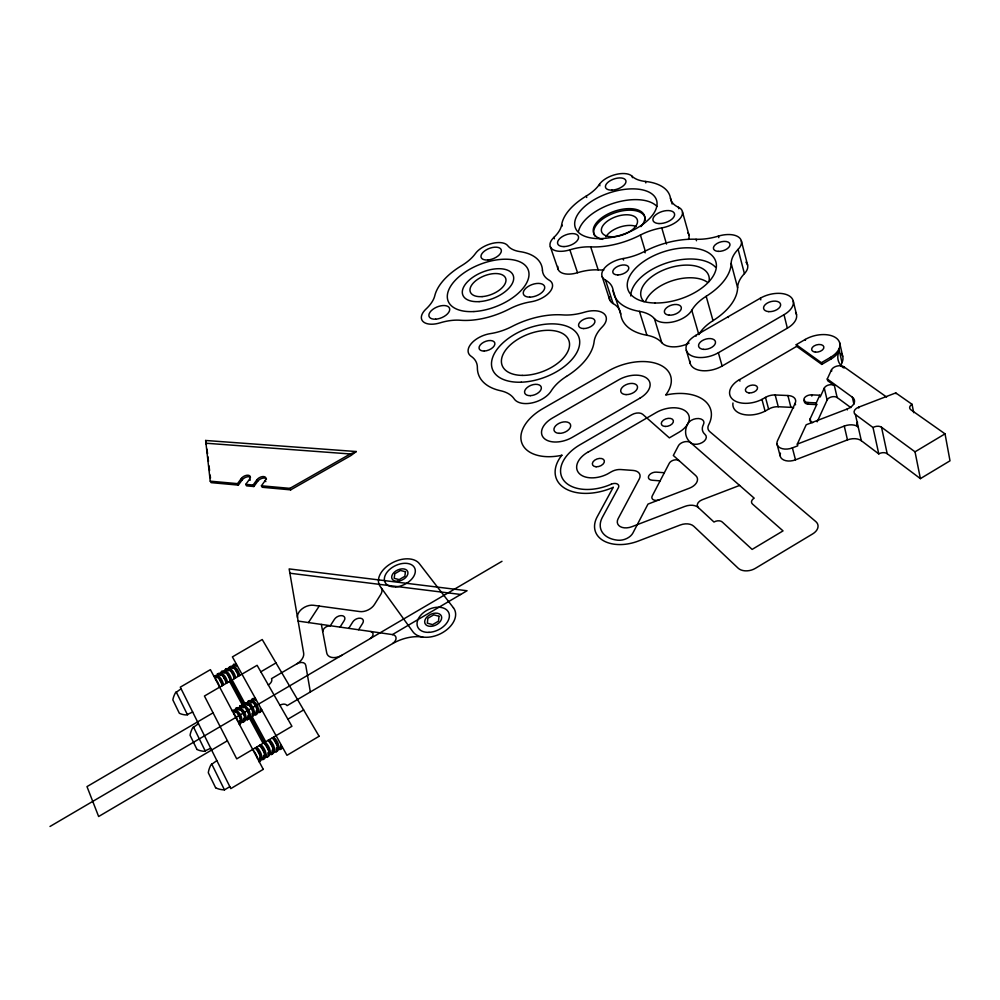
<?xml version="1.0" encoding="UTF-8"?>
<svg xmlns="http://www.w3.org/2000/svg" width="1000" height="1000" viewBox="0 0 1000 1000"><rect width="100%" height="100%" fill="white"/><g stroke="black" fill="none" stroke-linecap="round" stroke-linejoin="round"><path stroke-width="1.5" d="M259.312 761.9L260.75 760.638L260.55 757.65A51.638 34.25 -34.2 0 0 258.5 752.688M254 714.55L254.713 714.825A2.4 1.575 -31.7 0 0 255.4 714.987L257.5 713.612L257.362 710.662M245.675 719.438L246.388 719.725A2.413 1.575 -32 0 0 247.062 719.887L249.163 718.512L249.05 715.55M241.5 721.888L242.213 722.175A2.413 1.575 -32.1 0 0 242.887 722.337L245 720.962L244.887 717.987A49.662 32.038 -33.4 0 0 239.887 709.013M282.262 746.838L281.9 748.475L280.038 749.525A2.475 1.663 -32 0 1 279.275 749.35L278.512 749.062M275.55 742.625A51.45 34.225 -33.6 0 1 277.688 747.525L277.887 750.487L276.375 751.8M267.987 740.425A49.175 32.688 -33.6 0 1 271.325 745.113A51.5 34.237 -33.7 0 1 273.412 750.05L273.562 753.188L271.488 754.587A2.475 1.663 -32.3 0 1 270.712 754.412M230.588 681.425L230.037 678.475A46.363 29.137 -32.6 0 0 227.188 673.312L225.012 671.338M259.488 745.438A49.275 32.7 -33.9 0 1 262.8 750.15A51.588 34.25 -34 0 1 264.862 755.113L264.988 758.25L262.838 759.663A2.487 1.663 -32.6 0 1 262.137 759.488L261.388 759.188M231.575 680.888L231.038 677.938A47.35 29.762 -32.6 0 0 228.938 673.787L226.275 670.913L224.387 671.2M278.038 749.712L277.425 744.963M273.762 752.237L273.15 747.475A49.8 33.112 -33.6 0 0 271.887 744.775A35.863 23.875 -33.2 0 0 268.375 740.188M269.475 754.775L268.888 750A49.65 32.975 -33.8 0 0 265.837 744.513L263.488 742.262M265.188 757.312L264.613 752.525A49.9 33.125 -33.9 0 0 263.363 749.812A35.925 23.887 -33.5 0 0 259.887 745.2M260.9 759.85L260.338 755.062A49.95 33.125 -34.1 0 0 259.1 752.337A35.962 23.9 -33.7 0 0 255.637 747.712M257.7 712.725L257.162 708.225A47.987 31.037 -32.9 0 0 254.213 703.012L250.5 700.387L248.562 701.012M253.538 715.163L253.012 710.65A48.038 31.05 -33 0 0 250.075 705.438L247.8 703.35M251.775 700.487L251.912 699.712M249.375 717.613L248.863 713.088A48.075 31.05 -33.2 0 0 245.95 707.862L243.225 705.6M245.2 720.062L244.7 715.537A48.113 31.062 -33.3 0 0 241.8 710.288L239.1 708.025M247.65 702.913L247.787 702.138M243.525 705.3L243.663 704.55M241.038 722.513L240.55 717.975A48.163 31.062 -33.4 0 0 237.662 712.712L235.4 710.625M239.387 707.75L239.537 706.963M235.263 710.163L235.4 709.388A1.538 0.988 -32 0 1 235.963 708.275M232.913 666.237L233.062 665.5A1.487 0.938 -31 0 1 233.6 664.45M228.9 668.575L229.037 667.837M224.887 670.913L225.025 670.175M220.863 673.263L221 672.513M216.838 675.6L216.988 674.862A1.5 0.938 -31.5 0 1 217.537 673.8M817.175 421.838L817.588 420.962M817.987 420.075L827.113 400.025A5.763 3.5 -13.2 0 1 831.625 396.9A5.763 3.5 -13.2 0 1 837.15 397.537L850.837 407.612M732.95 403.025A22.387 13.525 -15.3 0 0 742.588 414.263A22.387 13.525 -15.3 0 0 765.088 411.15L761.963 399.438L765.487 397.388A11.4 6.913 -14.8 0 1 775.175 394.963L787.9 395.525A11.475 6.95 -14.5 0 1 795.15 403.3L777.487 440.75A11.775 7.35 -14.2 0 0 780.413 448.013A11.775 7.35 -14.2 0 0 792.387 447.887L797.738 445.825L797.3 444.113L806.2 424.775L847.138 409.025A11.787 7.163 -12.9 0 0 852.362 397.225L827.275 378.988L831.45 369.913A7.138 4.237 -13.3 0 1 837.025 366.075A7.138 4.237 -13.3 0 1 843.875 366.788L886.587 397.025M816.275 402.875L819.8 395.225L811.538 394.862A6.025 3.65 -13.8 0 0 804.137 398.438A6.025 3.65 -13.8 0 0 808 402.5L808.413 404.212L816.7 404.6L816.275 402.875L808 402.5M811.1 422.55L810.163 418.8L816.7 404.6M837.15 397.537L834.375 385.575A5.8 3.487 -13.4 0 0 828.825 384.95A5.8 3.487 -13.4 0 0 824.287 388.088L820.212 396.938L819.8 395.225M243.65 704.275L231.275 681.462L229.562 681.375L204.438 696.038L236.725 758.863L263.075 743.325L263.913 741.637L250.787 717.438M231.275 681.462L232.1 679.9L257.113 665.312L291.925 726.287L265.725 741.75L252.25 716.963M613.212 487.35L597.188 516.825A35.45 22.988 -18.8 0 0 603.188 540.562A35.45 22.988 -18.8 0 0 638.237 541.075L680.2 525.025A12.15 8.012 -17.1 0 1 693.775 526.25L738.138 568.175A12.675 8.575 -14.9 0 0 755.425 568.312L812.663 533.913A12.713 8.425 -13.2 0 0 815.8 521.575L709.788 431.65A12.625 7.738 -16.1 0 1 708.65 424.862A45.038 27.4 -17.5 0 0 665.662 395.062A43.375 25.562 -18.5 0 0 659.05 364.487A43.375 25.562 -18.5 0 0 608.413 370.938L542.812 408.663A43.412 26.012 -20.3 0 0 522.062 443.6A43.412 26.012 -20.3 0 0 561.95 455.25M216.85 760.588L210.9 764.925A29.162 19.4 -33.5 0 0 208.3 772.738L215.6 787.725M198.475 723.662L192.625 727.925A28.312 18.312 -32.9 0 0 190.075 735.288L196.95 749.412M181.1 688.787L175.4 692.887A27.513 17.312 -32.4 0 0 172.85 699.912L179.35 713.263A27.513 17.312 -32.4 0 0 186.262 714.963L192.675 712.038M358.625 629.738L362.663 623.288A6.037 3.9 -27.5 0 0 360.487 618.225A6.037 3.9 -27.5 0 0 352.8 621.912L348.75 628.325M340.075 627.087L344.15 620.688A6 3.837 -27.9 0 0 342.062 615.662A6 3.837 -27.9 0 0 334.425 619.325L330.337 625.7L298.137 621.087M308.45 622.562L319.225 606.05M259.275 761.825L259.662 760.312A14.575 9.738 -33.2 0 0 259.562 758.95L259.35 757.85M239.438 724.4L239.825 722.962A14.15 9.188 -32.6 0 0 239.75 721.675L239.55 720.638M261.425 485.788L265.238 480.513A5.312 3 -27.4 0 0 263.675 476.562A5.312 3 -27.4 0 0 256.913 479.787L253.1 485.037L245.763 484.375L249.6 479.137A5.275 2.963 -27.6 0 0 248.1 475.225A5.275 2.963 -27.6 0 0 241.375 478.425L237.537 483.638L210.25 481.175L205.65 440.475L356.275 451.538L351.012 455.5L290.675 489.862L262.213 487.275L261.425 485.788L289.9 488.363L350.288 453.975L356.275 451.538M245.763 484.375L246.562 485.863L253.888 486.525L257.7 481.275A5.3 3 -27.4 0 1 262.413 478.237A5.3 3 -27.4 0 1 266.488 479.075M210.25 481.175L211.05 482.638L238.337 485.112L242.162 479.9A5.275 2.963 -27.6 0 1 250.475 477.262M272.062 754.3L272.162 750.188M280.625 749.237L280.7 745.138M263.5 759.375L263.625 755.312M266.425 756.95A2.487 1.663 -32.5 0 0 267.125 757.15L268.175 755.913L267.887 752.712M251.312 717.412L252.262 716.263L252.037 713.3M256.05 714.688L256.175 710.788M243.538 722.038L243.713 718.188M258.163 712.1L258.875 712.387A2.4 1.575 -31.5 0 0 259.562 712.537L260.587 711.375L260.325 708.35M247.613 719.675L247.862 715.675M920.4 478.625L950 460.812L945.037 433.85L910.875 409.787A6.2 3.775 -11 0 1 912.05 404.3L895.775 392.912L858.587 407.212A7.3 4.462 -12.4 0 0 855.4 414.5L861.312 440.7L878.775 453.9A6.1 3.85 -11.4 0 1 887.188 453.7L920.4 478.625L915.025 451.825L881.525 427.25A6.175 3.825 -11.8 0 0 873.012 427.512L855.4 414.5M915.025 451.825L945.037 433.85M215.613 787.763A29.162 19.4 -33.5 0 0 223.038 789.788L224.462 789.862L229.85 786.675M260.975 759.438L262.15 757.825L261 753.462A52.438 34.775 -34.1 0 0 260.15 751.712A35.95 23.887 -33.6 0 0 256.675 747.087M265.262 756.9L266.438 755.288L265.262 750.938A52.387 34.762 -34 0 0 264.413 749.2A35.925 23.887 -33.5 0 0 260.925 744.587M269.538 754.362L270.712 752.75L269.538 748.425A50.2 33.35 -33.8 0 0 266.913 743.925L264.575 741.675M273.825 751.838L274.988 750.225L273.8 745.9A52.287 34.75 -33.7 0 0 272.938 744.163A35.85 23.875 -33.2 0 0 269.425 739.575M278.1 749.3L279.262 747.7L278.062 743.375A52.237 34.75 -33.5 0 0 277.188 741.65A35.825 23.875 -33 0 0 273.663 737.062M267.8 756.875L269.325 755.562L269.113 752.588A51.55 34.237 -33.9 0 0 267.025 747.65A46.175 30.675 -33.7 0 0 263.412 742.613M241.1 722.125L242.262 720.575L241.2 716.462A51.212 33.025 -33.5 0 0 239.475 713.238L236.7 710.175L234.6 710.562M245.275 719.675L246.425 718.125L245.35 714.025A51.163 33.013 -33.4 0 0 243.612 710.812L240.837 707.75L238.888 708.037M249.438 717.225L250.588 715.688L249.5 711.587A51.112 33.013 -33.2 0 0 247.763 708.375L244.963 705.325L242.838 705.725M253.6 714.775L254.75 713.238L253.65 709.15A51.075 33 -33.1 0 0 251.9 705.95C250.837 701.688 240.338 701.712 247.7 705.312M257.762 712.337L258.913 710.8L257.8 706.712A51.025 33 -32.9 0 0 256.038 703.525L253.225 700.487L251.112 700.875M239.475 724.475L240.875 723.263L240.725 720.438M251.9 717.175L253.388 715.913L253.2 713.1M260.225 712.275L261.812 709.912M330.363 625.725L392.425 634.587L467.062 590.737L289.15 568.913L303.675 653.238A11.7 7.525 -29.7 0 1 296.825 663.838L271.525 678.637A5.913 3.812 -30.8 0 1 268.312 684.95M196.962 749.438A28.312 18.312 -32.9 0 0 204.112 751.287L210.725 748.275M227.425 740.75L98.637 816.513L86.988 786.612L213.075 712.837M287.887 719.2L303.625 709.925M796.263 344.675L821.388 362.7L830.525 357.35A22.513 13.125 -13.9 0 0 835.95 337.85A22.513 13.125 -13.9 0 0 805.238 339.45L796.263 344.675L796.675 346.362L821.787 364.4L830.925 359.05A22.487 13.137 -13.9 0 0 839.325 350.712A35.725 20.925 -12.6 0 0 843.175 367.688M232.138 710.638L233.837 710.025L235.812 711.388A49.713 32.05 -33.5 0 1 240.613 720.487M236.075 708.337L237.812 707.575L239.95 708.962M240.312 705.85L241.95 705.15L244.075 706.538A49.612 32.038 -33.2 0 1 248.938 715.588M252.575 698.675L255.087 698.188A8.688 5.625 -31.6 0 1 255.5 698.45M50 826.475L501.987 561.3M260.812 671.8L275.988 662.938M689.9 360.975A21.575 12.562 -16.5 0 0 700.55 370.487A21.575 12.562 -16.5 0 0 722.125 366.037L787.35 328.175A21.625 12.3 -15.1 0 0 795.575 312.262M587.8 452.325L656.137 412.587A22.513 13.688 -17.5 0 1 686.137 411.587A22.513 13.688 -17.5 0 1 678.8 432.362L669.35 437.875L642.75 414.338A8.312 5.012 -18.4 0 0 631.763 414.738L580.013 444.762A39.513 24.475 -19.5 0 0 563.888 480.6A39.513 24.475 -19.5 0 0 611.325 484.175M213.812 676.075L215.463 675.475L217.35 676.75A47.125 29.562 -32.9 0 1 220.175 680.875M217.65 673.85L219.338 673.112L221.388 674.412A47.088 29.55 -32.8 0 1 224.225 678.525M221.675 671.513L223.363 670.775L225.413 672.062A47.05 29.55 -32.7 0 1 228.263 676.162A43.463 27.325 -32.6 0 1 230.275 681.413M225.688 669.175L227.375 668.438L229.425 669.725M229.8 666.775L231.388 666.1L233.45 667.387A46.962 29.537 -32.4 0 1 236.325 671.462M233.812 664.438L235.963 663.925A7.025 4.425 -31.2 0 1 236.45 664.2M216.337 675.888L218.225 675.588L220.875 678.475A49.438 31.012 -32.9 0 1 221.75 679.963A33.938 21.337 -32.5 0 1 223.475 684.938M220.362 673.55L222.262 673.25L224.913 676.125A49.387 31.012 -32.8 0 1 225.8 677.6A33.913 21.337 -32.4 0 1 227.525 682.575M228.412 668.863L230.3 668.562L232.975 671.425A49.312 31 -32.6 0 1 233.863 672.9A33.85 21.325 -32.1 0 1 235.625 677.85M232.425 666.525L234.312 666.225L237 669.087A49.262 30.987 -32.4 0 1 237.9 670.55A33.825 21.325 -32 0 1 239.675 675.487M796.675 346.362L739.55 379.663L739.95 381.125M765.1 411.175L768.612 409.125A11.338 6.925 -14.7 0 1 778.25 406.737L790.913 407.337A11.4 6.975 -14.3 0 1 793.7 407.762M718.363 352.738L784.013 314.713A21.762 12.25 -15.2 0 0 789.812 296.262A21.762 12.25 -15.2 0 0 760.375 298.163L695.875 335.35A21.7 12.5 -16.6 0 0 689.237 354.375A21.7 12.5 -16.6 0 0 718.363 352.738L722.125 366.037M797.3 444.113L844.262 426.075A12.038 7.475 -12.6 0 1 858.175 426.812A7.262 4.475 -12.2 0 1 857.537 422.25M780.438 453.137A11.7 7.362 -14 0 0 783.85 460.05A11.7 7.362 -14 0 0 795.487 459.825L847.475 439.9A11.963 7.5 -12.4 0 1 861.312 440.7M739.613 485.425L702.15 499.787A7.25 4.7 -16.5 0 0 698.312 507.55A12.038 7.837 -16.9 0 0 684.862 506.413L631.85 526.725A11.812 7.662 -18.8 0 1 620.188 526.587A11.812 7.662 -18.8 0 1 618.112 518.725L639.3 478.95A11.5 7.25 -18.7 0 0 633.075 470.438L620.775 469.538A11.45 7.188 -19 0 0 611.1 471.912L607.45 474.025A22.613 14 -19.5 0 1 579 473.25A22.613 14 -19.5 0 1 587.712 452.25M233.713 664.5L236.975 666.188M229.7 666.838L232.95 668.525M248.45 701.087L251.838 702.9M240.2 705.925L243.575 707.738M225.812 669.137L228.925 670.863M221.788 671.475L224.9 673.213M217.763 673.812L220.875 675.562M252.7 698.637L255.963 700.475M236.2 708.3L239.438 710.163M213.85 676.137L215.463 676.7A15.275 9.6 -32.1 0 1 216.112 677.2L216.838 677.9M232.175 710.7L233.85 711.3A15.725 10.163 -32.5 0 1 234.525 711.838L235.3 712.588M205.4 751.338L193.363 726.712M263.913 741.637L265.688 741.75M664.35 472.725L656.363 472.137A6.037 3.812 -17.9 0 0 648.787 475.788A6.037 3.812 -17.9 0 0 652.1 480.238L660.113 480.85M205.662 443.2L350.288 453.975M289.887 573.225L460.712 594.462M249.9 717.013L250.55 717.275M274.237 751.587L274.975 751.9A2.475 1.663 -32.1 0 0 275.688 752.075L276.737 750.85L276.45 747.738M269.95 754.125L270.7 754.425M265.675 756.663L266.413 756.963M233.062 666.663L235.25 668.612A45.675 28.737 -32.4 0 1 236.9 671.125A33.837 21.325 -32.1 0 1 238.688 676.062M229.037 669L231.225 670.95A45.712 28.737 -32.5 0 1 232.875 673.475A33.862 21.325 -32.2 0 1 234.638 678.425M221 673.688L223.175 675.65A45.788 28.75 -32.7 0 1 224.8 678.188A33.913 21.337 -32.4 0 1 226.525 683.15M216.975 676.025L219.137 678M834.375 385.575L827.675 380.7L827.275 378.988M251.363 700.85L252.338 701.7A49.525 32.025 -33 0 1 257.262 710.713M247.237 703.275L248.212 704.112M698.312 507.55L713.988 522.038A6.125 4.037 -16 0 1 722.25 522L752.125 549.412L783.037 530.887L752.475 504.025A6.138 3.987 -14.8 0 1 754.188 498.15L690.763 442.8A7.138 4.425 -17.1 0 0 684.188 441.875A7.138 4.425 -17.1 0 0 678.363 445.85L673.337 455.487L695.788 475.637A11.787 7.5 -17 0 1 689.463 488.175L647.987 504.1L632.938 532.962A11.875 7.763 -19 0 1 617.875 540.212A29.537 19.163 -18.8 0 1 602.388 517.3L618.362 487.762A5.75 3.638 -19.1 0 0 617.238 483.963A5.75 3.638 -19.1 0 0 611.337 484.188M232.1 679.9L244.775 703.225M229.562 681.375L242.475 705.25M249.363 717.975L263.05 743.288M237.537 483.638L238.337 485.112M241.375 478.425L242.162 479.9M253.1 485.037L253.888 486.525M249.6 479.137L250.188 480.25M256.913 479.787L257.7 481.275M265.238 480.513L265.825 481.637M289.9 488.363L290.675 489.862M176.125 691.737L187.587 715.013M211.6 763.75L224.462 789.862M550.337 246.725L558.138 269.413M678.838 208.738L678.425 207.262A38.737 19.613 -17.1 0 1 670.462 198.15A56.812 28.938 -18.8 0 0 645.375 181.438A37.138 18.225 -17.9 0 1 632.05 176.213A18.487 9.175 -18.8 0 0 615.75 174.5A18.487 9.175 -18.8 0 0 599.438 184.338A36.2 17.788 -19.7 0 1 586.25 196.075A56.812 28.938 -18.8 0 0 561.688 224.65A36.95 18.725 -20.5 0 1 553.95 237.35L554.438 238.775M553.95 237.35A18.938 9.762 -19.7 0 0 552.15 249.05A18.938 9.762 -19.7 0 0 569.862 249.838L577.537 272.712A38.462 20.812 -19.5 0 1 598.2 269.9A56.25 29.262 -18.6 0 0 603.862 269.988M561.688 224.65L562.163 226.075M602.15 276.588L609.738 299.95M569.862 249.838A38.862 20.587 -19.6 0 1 590.7 246.887L598.2 269.9M738.1 249.35A41.988 22.688 -15.5 0 0 731.162 263.363A61.062 33.112 -17.6 0 1 706.175 296.3A42.875 24.125 -16.2 0 0 691.787 310.262L698.825 334.588A42.387 24.337 -15.9 0 1 713.012 320.65A60.412 33.438 -17.4 0 0 737.613 287.675A41.525 22.9 -15.2 0 1 744.425 273.625L738.1 249.35A20.375 10.862 -16.6 0 0 738.375 236.938A20.375 10.862 -16.6 0 0 718.375 236.125A39.675 20.6 -16.9 0 1 696.062 239.25A61.062 33.112 -17.6 0 0 644.725 251.35A38.763 20.188 -18.5 0 1 623.125 258.538A19.825 10.613 -18.7 0 0 604.338 268.325A19.825 10.613 -18.7 0 0 605.525 280.15L613.1 303.55A39.388 21.862 -19.5 0 1 620.712 314.088A60.412 33.438 -17.4 0 0 646.925 335.262A41.137 23.7 -18.6 0 1 661.812 342.713A20.65 11.762 -17.3 0 0 689.062 343.1M605.525 280.15A39.812 21.65 -19.6 0 1 613.125 290.538L620.712 314.088M586.25 196.075L586.712 197.5M599.438 184.338L599.888 185.763M623.125 258.538L623.587 260.012M613.125 290.538A61.062 33.112 -17.6 0 0 639.438 311.363L646.925 335.262M639.438 311.363A41.588 23.487 -18.7 0 1 654.412 318.637L661.812 342.713M644.725 251.35L645.175 252.825M590.7 246.887A56.812 28.938 -18.8 0 0 640.413 235.025L645.275 251.125M686.312 350.337L690.225 363.5M632.05 176.213L632.475 177.65M678.425 207.262A19.412 10 -17.8 0 1 680.225 218.325A19.412 10 -17.8 0 1 661.775 227.887L666.5 244.062M645.375 181.438L645.8 182.887M695.875 335.35L696.112 336.175M670.462 198.15L672.138 204.013M682.463 211.887L689.062 235.387M706.175 296.3L713.012 320.65M696.062 239.25L696.488 240.75M728.213 316.7L728.438 317.538M776.963 443.888L780.138 455.775M718.375 236.125L718.787 237.638M731.162 263.363L737.613 287.675M765.487 397.388L768.612 409.125M775.175 394.963L778.25 406.737M792.387 447.887L795.487 459.825M741.325 240.787L747.588 265.012M760.375 298.163L760.8 299.837M787.9 395.525L790.913 407.337M795.15 403.3L795.525 404.787M784.013 314.713L787.35 328.175M811.538 394.862L811.825 396.05M793.25 301.087L796.5 314.538M805.238 339.45L805.45 340.3M824.287 388.088L827.113 400.025M821.388 362.7L821.787 364.4M830.525 357.35L830.925 359.05M831.45 369.913L831.725 371.1M844.262 426.075L847.475 439.9M847.138 409.025L847.337 409.888M843.875 366.788L844.137 367.975M838.938 349L842.013 362.6A35.525 21 -12.4 0 0 840.788 366.262M852.362 397.225L853.913 404.137M839.638 342.738L842.7 356.325M858.587 407.212L858.763 407.987M873.012 427.512L878.775 453.9M881.525 427.25L887.188 453.7M895.775 392.912L895.925 393.688M912.05 404.3L913.713 412.688M205.65 440.475L206.45 444.637M321.35 624.4L326.737 652.975A11.762 7.662 -28.5 0 0 341.788 655.288M310.35 691.963L305.75 665.263A7.113 4.612 -29.8 0 0 296.825 663.838M207 449.2L207.55 453.762M207.925 456.8L208.475 461.362M209.025 465.913L209.575 470.475M210.138 475.037L210.5 478.075M237.825 721.175A43.137 27.825 -33.4 0 0 236.25 717.237A43.125 27.812 -33.4 0 0 233.912 713.787M248.15 704.163A49.575 32.025 -33.1 0 1 253.1 713.15M277.425 744.963A49.763 33.112 -33.5 0 0 276.15 742.262A35.838 23.875 -33.1 0 0 272.625 737.675M257.575 758.4A44.45 29.488 -34 0 0 255.888 754.237A44.438 29.475 -34 0 0 253.412 750.562M255.238 747.938A49.325 32.7 -34.1 0 1 258.538 752.675M272.225 737.913A49.138 32.688 -33.5 0 1 275.575 742.6M222.475 685.512A33.95 21.35 -32.6 0 0 220.763 680.537A45.825 28.763 -32.9 0 0 219.137 678M219.188 686.038A41.9 26.3 -32.9 0 0 217.712 682.312A41.9 26.3 -32.9 0 0 215.487 679.05M220.225 680.85A46.363 29.1 -32.9 0 1 222.087 685.738M224.262 678.5A46.325 29.1 -32.8 0 1 226.15 683.375M234.25 678.65A46.25 29.087 -32.5 0 0 232.338 673.787A47.013 29.537 -32.5 0 0 229.462 669.7M236.375 671.438A46.212 29.075 -32.4 0 1 238.3 676.287M221.1 672.475A1.487 0.938 -31.4 0 1 221.562 671.462M225.125 670.138A1.487 0.938 -31.3 0 1 225.575 669.125M229.137 667.8A1.487 0.938 -31.2 0 1 229.587 666.787M239.638 706.925A1.538 0.988 -31.8 0 1 240.087 705.863M243.762 704.513A1.538 0.988 -31.7 0 1 244.213 703.438M247.887 702.087A1.538 0.988 -31.6 0 1 248.337 701.025M252.013 699.675A1.538 0.988 -31.4 0 1 252.463 698.612M251.238 717.438A2.413 1.575 -31.8 0 1 250.562 717.262M381.5 588.35A11.425 7.275 -26.7 0 1 380.662 594.6L374.45 604.513A11.487 7.35 -27 0 1 359.75 611.562L313.387 605.262A11.4 7.175 -28.5 0 0 302.238 608.725A11.4 7.175 -28.5 0 0 297.512 617.5M392.425 634.587A7.35 4.85 -27 0 1 396.05 638.387A7.35 4.85 -27 0 1 391.938 643.975L287.1 705.638A6.05 3.987 -31 0 0 279.913 705.263M322.738 631.5A5.787 3.713 -28.4 0 1 330.188 625.712M370.863 631.538A5.875 3.837 -27.5 0 1 370.412 638.462M392.788 643.475A37.45 25.238 -27 0 1 422.713 637.038M613.2 487.337A45.163 27.975 -19.5 0 1 564.637 488.175A45.163 27.975 -19.5 0 1 561.825 455.225M659.2 499.8A5.888 3.775 -17.9 0 1 653.363 499.762A5.888 3.775 -17.9 0 1 652.25 495.938L669.25 463.325A5.8 3.638 -17.3 0 1 674 460.062A5.8 3.638 -17.3 0 1 679.325 460.863M577.537 272.712A18.738 9.875 -19.6 0 1 557.825 266.425M640.413 235.025A39.712 21.037 -17.9 0 1 661.775 227.887M687.725 232.65A19.212 10.113 -17.7 0 1 688.413 239.4M605.925 236.75A18.738 9.75 -18.6 0 1 636.337 226.513M594.812 235.975A26.837 13.825 -18.7 0 1 616.312 212.325A26.837 13.825 -18.7 0 1 645.263 220.312M578.513 231.3A42.688 21.962 -18.7 0 1 613.688 203.212A42.688 21.962 -18.7 0 1 656.95 206.438M602.75 239.387A26.85 13.812 -18.7 0 1 598.325 220.712A26.85 13.812 -18.7 0 1 633.6 208.925A26.85 13.812 -18.7 0 1 640.888 226.637M613.1 303.55A19.613 10.713 -18.5 0 1 609.412 296.7M691.787 310.262A20.888 11.65 -17.5 0 1 673.375 321.838A20.888 11.65 -17.5 0 1 654.412 318.637M745.925 262.175A20.162 10.975 -16.4 0 1 744.425 273.625M645.625 301.163A35.225 19.5 -17.4 0 1 673.312 280.4A35.225 19.5 -17.4 0 1 707.5 282.288M630.725 295.938A45.862 25.113 -17.5 0 1 665.837 263.25A45.862 25.113 -17.5 0 1 715.487 267.188M643.975 301.663A35.438 19.4 -17.5 0 1 669.475 267.85A35.438 19.4 -17.5 0 1 709.025 281.562M761.938 399.412A22.513 13.475 -15.4 0 1 732.663 399.35A22.513 13.475 -15.4 0 1 739.463 379.6M841.213 353.462A22.375 13.188 -13.8 0 1 842.013 362.6M812.625 422.663A5.875 3.613 -13.6 0 1 810.163 418.8M808.413 404.212A6.025 3.65 -13.8 0 1 804.562 400.138M439.025 616.263L438.488 621.163L432.612 624.625L427.312 623.162L427.887 618.275L433.738 614.837L439.025 616.263M405.462 571.737L404.837 576.312L399.175 579.612L394.162 578.312L394.812 573.737L400.45 570.462L405.462 571.737M263.275 769.35L230.8 788.6L180.287 687.163L210.4 669.65L263.25 769.325M319.113 736.263L286.962 755.312L232.4 656.9L262.225 639.525L319.1 736.25M639.75 398.275L572.337 437.325A21.7 13 -20.3 0 1 544.038 438.288A21.7 13 -20.3 0 1 552.463 418.025L618.65 379.862A21.688 12.775 -18.5 0 1 647.275 378.625A21.688 12.775 -18.5 0 1 639.75 398.275M453.438 607.788L419.35 563.638A22.75 14.463 -25.7 0 0 391.125 563.45A22.75 14.463 -25.7 0 0 380.2 586.45L412.837 631.675A23.675 15.65 -25.5 0 0 442.713 632.55A23.675 15.65 -25.5 0 0 453.438 607.788M429.012 632.35A17.087 11.3 -25.5 0 0 448.837 612.9A17.087 11.3 -25.5 0 0 421.775 614.138A17.087 11.3 -25.5 0 0 429.012 632.35M430.95 626.35A9 5.95 -25.5 0 0 441.413 616.125A9 5.95 -25.5 0 0 427.188 616.737A9 5.95 -25.5 0 0 430.95 626.35M397.55 581.237A8.65 5.5 -25.7 0 0 407.725 571.575A8.65 5.5 -25.7 0 0 394.175 572.312A8.65 5.5 -25.7 0 0 397.55 581.237M395.588 586.875A16.425 10.438 -25.7 0 0 414.862 568.462A16.425 10.438 -25.7 0 0 389.087 569.95A16.425 10.438 -25.7 0 0 395.588 586.875M687.85 423.612A35.675 21.888 -16.1 0 0 690.763 442.8A8.637 5.337 -16.7 0 0 702.375 442.475A8.637 5.337 -16.7 0 0 705.037 434.438A18.388 11.275 -16.1 0 1 703.425 424.55A8.55 5.225 -16.8 0 0 698.562 418.537A8.55 5.225 -16.8 0 0 687.85 423.612M596.1 466.775A6.262 3.875 -19.5 0 0 604.35 460.788A6.262 3.875 -19.5 0 0 594.65 460.2A6.262 3.875 -19.5 0 0 596.1 466.775M665.25 426.463A6.25 3.8 -17.5 0 0 673.337 420.562A6.25 3.8 -17.5 0 0 663.475 420.112A6.25 3.8 -17.5 0 0 665.25 426.463M559.05 433.338A8.725 5.225 -20.3 0 0 570.625 425.05A8.725 5.225 -20.3 0 0 557.25 424.4A8.725 5.225 -20.3 0 0 559.05 433.338M626.062 394.6A8.713 5.138 -18.5 0 0 637.425 386.438A8.713 5.138 -18.5 0 0 623.825 385.975A8.713 5.138 -18.5 0 0 626.062 394.6M566.525 376.388A61.1 34.337 -20.6 0 0 594.1 341.725A41.825 23.65 -18.4 0 1 602.275 326.887A20.337 11.287 -19.4 0 0 603.85 313.575A20.337 11.287 -19.4 0 0 584.65 312.162A39.6 21.375 -19.5 0 1 562.788 314.913A61.1 34.337 -20.6 0 0 512 326.5A38.837 20.875 -21.3 0 1 490.412 333.612A19.875 10.975 -21.6 0 0 471.262 343.6A19.875 10.975 -21.6 0 0 471.15 356.312A40.012 22.338 -22.8 0 1 477.375 367.663A61.1 34.337 -20.6 0 0 500.538 390.725A41.762 24.288 -22.3 0 1 514.212 398.938A20.9 12.088 -20.8 0 0 532.175 402.887A20.9 12.088 -20.8 0 0 551.175 390.975A42.8 25.125 -19.5 0 1 566.525 376.388M522.212 375.4A35.625 20.025 -20.6 0 0 569.288 341.925A35.625 20.025 -20.6 0 0 514.913 341.225A35.625 20.025 -20.6 0 0 522.212 375.4M530.35 395.662A8.775 5.075 -20.8 0 0 541.175 386.9A8.775 5.075 -20.8 0 0 527.337 387.4A8.775 5.075 -20.8 0 0 530.35 395.662M484.338 351.037A8.35 4.612 -21.6 0 0 494.762 342.825A8.35 4.612 -21.6 0 0 481.775 343.475A8.35 4.612 -21.6 0 0 484.338 351.037M583.65 328.562A8.537 4.737 -19.4 0 0 594.888 320.688A8.537 4.737 -19.4 0 0 581.737 320.538A8.537 4.737 -19.4 0 0 583.65 328.562M521.225 382.2A46.125 25.925 -20.6 0 0 578.9 337.2A46.125 25.925 -20.6 0 0 506.65 339.725A46.125 25.925 -20.6 0 0 521.225 382.2M542.438 270.2A56.925 29.9 -21.4 0 0 520.025 251.625A37.125 18.85 -20.2 0 1 507.738 245.675A18.512 9.475 -21.2 0 0 492.225 243.4A18.512 9.475 -21.2 0 0 475.462 253.5A36.312 18.325 -22 0 1 461.512 265.712A56.925 29.9 -21.4 0 0 434.812 295.65A37.15 19.262 -23.1 0 1 426.012 309.037A19.013 10.062 -22.4 0 0 423.025 321.525A19.013 10.062 -22.4 0 0 440.012 322.863A39.038 21.237 -22.6 0 1 460.4 320.25A56.925 29.9 -21.4 0 0 509.575 308.888A39.737 21.788 -20.8 0 1 530.925 301.812A19.412 10.362 -20.5 0 0 549.725 292.062A19.412 10.362 -20.5 0 0 549.15 280.163A38.663 20.337 -19.5 0 1 542.438 270.2M487.825 259.975A10.738 5.5 -21.2 0 0 501.188 249.737A10.738 5.5 -21.2 0 0 484.475 251.062A10.738 5.5 -21.2 0 0 487.825 259.975M529.688 297.137A11.262 6.012 -20.5 0 0 544.675 286.812A11.262 6.012 -20.5 0 0 527.612 286.837A11.262 6.012 -20.5 0 0 529.688 297.137M435.65 319.175A11.025 5.838 -22.4 0 0 449.588 308.425A11.025 5.838 -22.4 0 0 432.663 309.488A11.025 5.838 -22.4 0 0 435.65 319.175M482.1 296.613A18.962 9.963 -21.4 0 0 505.662 278.3A18.962 9.963 -21.4 0 0 476.125 280.438A18.962 9.963 -21.4 0 0 482.1 296.613M479.113 301.625A27.025 14.188 -21.4 0 0 513.337 275.788A27.025 14.188 -21.4 0 0 471.575 278.188A27.025 14.188 -21.4 0 0 479.113 301.625M473.938 311.55A42.975 22.562 -21.4 0 0 528.438 270.512A42.975 22.562 -21.4 0 0 462.1 274.237A42.975 22.562 -21.4 0 0 473.938 311.55M564 246.588A10.975 5.663 -19.7 0 0 578.488 236.688A10.975 5.663 -19.7 0 0 561.675 237.013A10.975 5.663 -19.7 0 0 564 246.588M659.013 223.562A11.262 5.8 -17.8 0 0 674.6 214.137A11.262 5.8 -17.8 0 0 657.688 213.475A11.262 5.8 -17.8 0 0 659.013 223.562M611.938 190.113A10.725 5.325 -18.8 0 0 625.875 180.65A10.725 5.325 -18.8 0 0 609.275 181.287A10.725 5.325 -18.8 0 0 611.938 190.113M612.9 236.75A18.825 9.7 -18.7 0 0 637.325 219.887A18.825 9.7 -18.7 0 0 608.075 220.65A18.825 9.7 -18.7 0 0 612.9 236.75M599.15 238.612A42.888 21.85 -18.8 0 0 656.838 201.312A42.888 21.85 -18.8 0 0 591.575 201.312A42.888 21.85 -18.8 0 0 599.15 238.612M718.238 251.375A8.562 4.562 -16.6 0 0 729.963 244.225A8.562 4.562 -16.6 0 0 716.875 243.562A8.562 4.562 -16.6 0 0 718.238 251.375M617.875 274.925A8.325 4.45 -18.7 0 0 628.725 267.387A8.325 4.45 -18.7 0 0 615.788 267.488A8.325 4.45 -18.7 0 0 617.875 274.925M669.175 315.15A8.775 4.888 -17.5 0 0 681.338 307.663A8.775 4.888 -17.5 0 0 668.088 306.65A8.775 4.888 -17.5 0 0 669.175 315.15M654.837 303A46.1 25 -17.6 0 0 716.025 262.387A46.1 25 -17.6 0 0 644.613 260.85A46.1 25 -17.6 0 0 654.837 303M768.713 311.625A8.75 4.925 -15.2 0 0 780.575 304.237A8.75 4.925 -15.2 0 0 766.988 303.263A8.75 4.925 -15.2 0 0 768.713 311.625M703.45 349.363A8.725 5.025 -16.6 0 0 715.475 341.875A8.725 5.025 -16.6 0 0 702.15 340.7A8.725 5.025 -16.6 0 0 703.45 349.363M815.438 352.137A6.25 3.65 -13.9 0 0 823.838 346.838A6.25 3.65 -13.9 0 0 814.013 345.975A6.25 3.65 -13.9 0 0 815.438 352.137M749 392.9A6.225 3.725 -15.4 0 0 757.513 387.537A6.225 3.725 -15.4 0 0 747.875 386.525A6.225 3.725 -15.4 0 0 749 392.9"/></g></svg>
